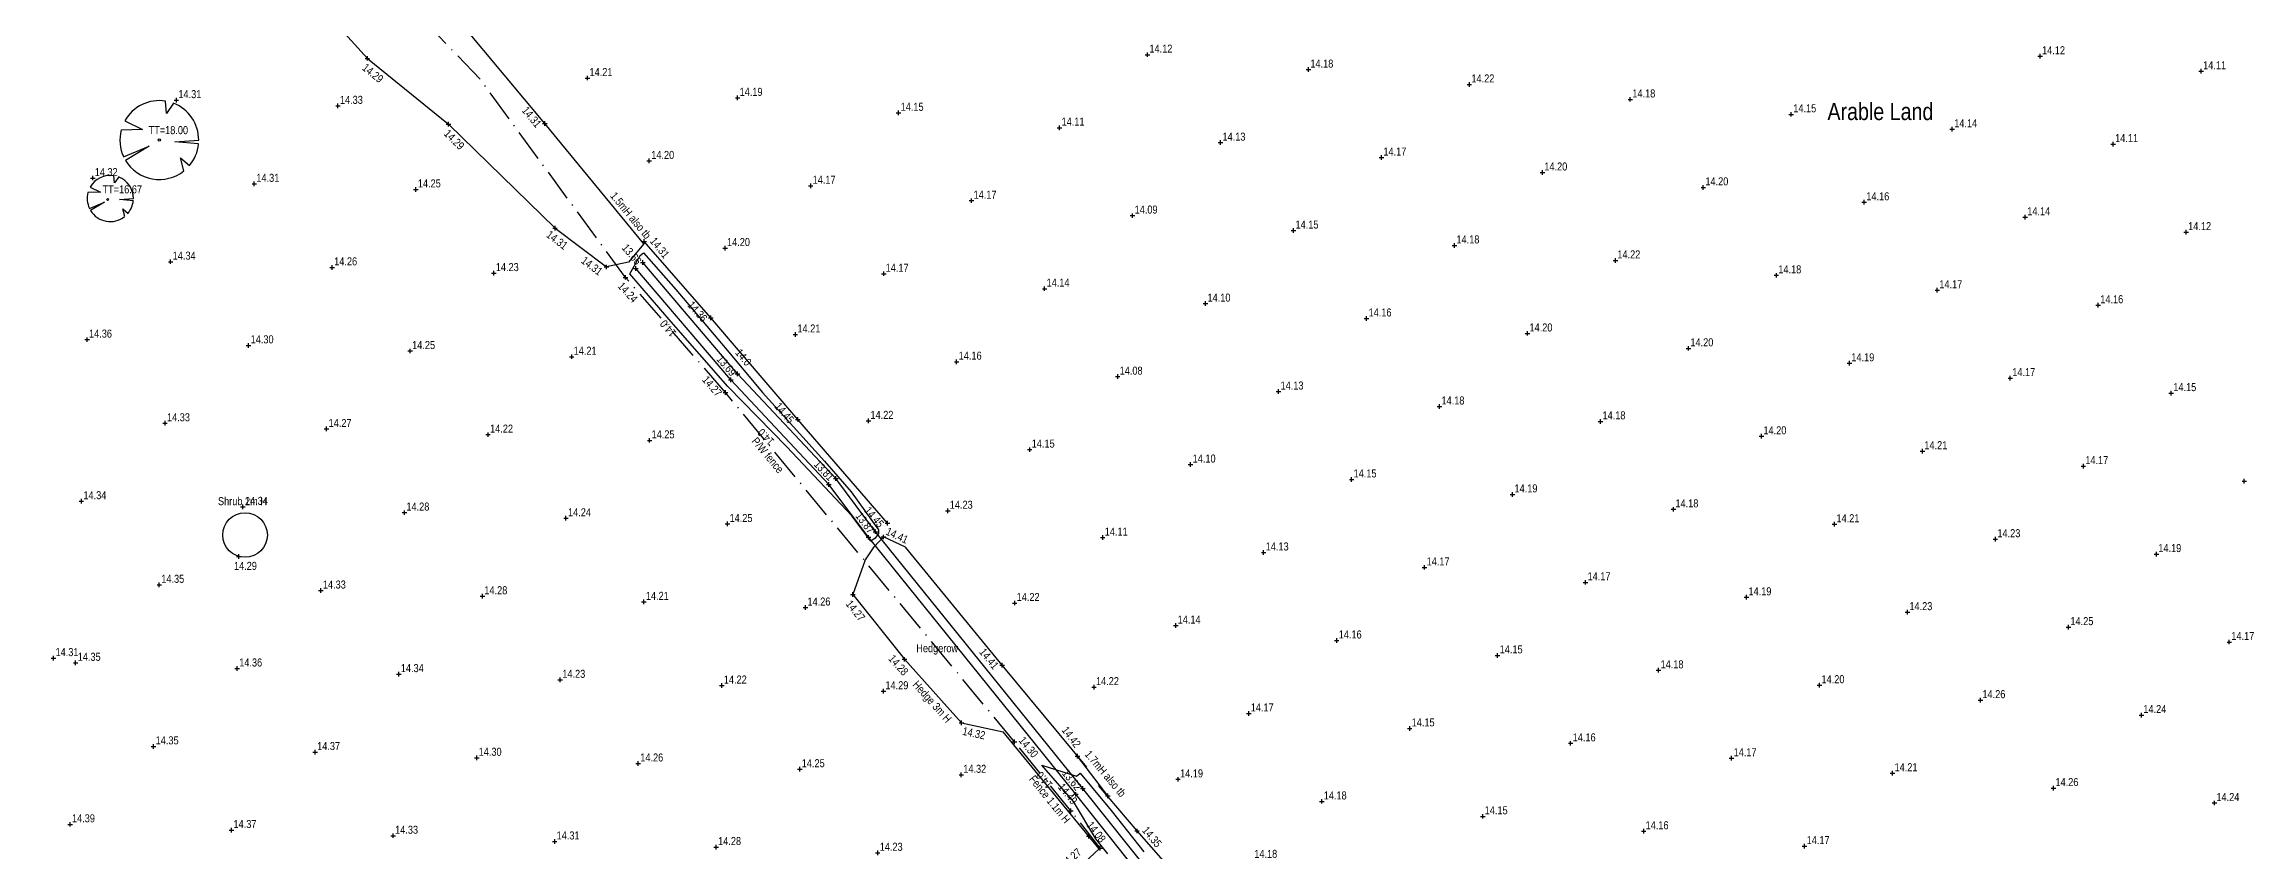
# Model space of a CAD drawing. Extents: x 452260 to 454003, y 451265 to 453203.
# Drawn here: x 453516.1 to 453708.8, y 452008.7 to 452079.2 of the extents above; entities that cross this region are included whole.
import ezdxf
from ezdxf.enums import TextEntityAlignment as Align

# ---------------------------------------------------------------- set-up
doc = ezdxf.new("R2010")
doc.units = 0
doc.header["$LTSCALE"] = 0.7
doc.header["$MEASUREMENT"] = 0
doc.header["$PDMODE"] = 2
doc.header["$PDSIZE"] = 0.2
doc.linetypes.add('Dash-Dot', pattern=[6, 4, -1, 0, -1])
doc.linetypes.add('DASHED', pattern=[5442.857143, 3628.571429, -1814.285714])
for name, color, linetype, lineweight in [('FFS_Tree Top Levels', 94, 'Continuous', 25), ('FPS_Contours-Minor', 184, 'Continuous', 25), ('FPS_Fence', 42, 'Dash-Dot', 25), ('FPS_Hedge', 86, 'Continuous', 25), ('FPS_Hedge Top Level', 7, 'Continuous', 25), ('FPS_Levels', 7, 'Continuous', 25), ('FPS_Spot Levels', 7, 'Continuous', 25), ('FPS_Text', 7, 'Continuous', 25), ('FPS_Top of Bank', 7, 'DASHED', 25), ('FPS_Trees', 77, 'Continuous', 25)]:
    doc.layers.add(name, color=color, linetype=linetype, lineweight=lineweight)
doc.styles.add('Default', font='ARIALN.TTF')
doc.styles.get("Standard").update_dxf_attribs({"font": 'ARIALN.TTF'})

msp = doc.modelspace()

# ---------------------------------------------------------------- linework, layer by layer
at = {"layer": 'FPS_Contours-Minor', "elevation": 14, "flags": 128}
msp.add_lwpolyline([(453571.35, 452057.78), (453575.66, 452052.66), (453578.91, 452048.76), (453584.36, 452042.76), (453586.67, 452040.08), (453589.06, 452036.75), (453589.06, 452036.42), (453588.77, 452036.03), (453588.4, 452035.75), (453586.73, 452037.97), (453581.04, 452044), (453575.9, 452049.27), (453570.92, 452054.95), (453567.31, 452059.14), (453568.21, 452060.74), (453568.5, 452060.98)], close=True, dxfattribs=at)
msp.add_lwpolyline([(453609.13, 452008.41), (453608.09, 452009.72), (453606.14, 452012.98), (453603.36, 452016.16), (453606.4, 452015.19), (453606.73, 452015.46), (453607.71, 452014.27), (453609.43, 452012.18), (453612.28, 452008.59)], dxfattribs=at)
at = {"layer": 'FPS_Fence'}
for p, q in [((453554.21, 452076.18), (453535.7, 452095.4, 14.27)), ((453566.93, 452058.83, 14.24), (453554.21, 452076.18)), ((453575.69, 452048.76, 14.27), (453566.93, 452058.83, 14.24)), ((453600.98, 452018.19, 14.3), (453575.69, 452048.76, 14.27)), ((453605.9, 452012.17, 14.49), (453600.98, 452018.19, 14.3)), ((453608.46, 452008.9, 14.08), (453605.9, 452012.17, 14.49))]:
    msp.add_line(p, q, dxfattribs=at)
for p in [(453566.93, 452058.83, 14.24), (453575.69, 452048.76, 14.27), (453600.98, 452018.19, 14.3), (453605.9, 452012.17, 14.49), (453608.46, 452008.9, 14.08)]:
    msp.add_point(p, dxfattribs=at)
at = {"layer": 'FPS_Hedge'}
for p, q in [((453537.05, 452086.07, 14.3), (453544.35, 452077.99, 14.29)), ((453544.35, 452077.99, 14.29), (453551.46, 452072.24, 14.29)), ((453551.46, 452072.24, 14.29), (453560.77, 452063.14, 14.31)), ((453560.77, 452063.14, 14.31), (453565.27, 452059.74, 14.31)), ((453587.88, 452034.03, 14.31), (453586.82, 452031.08, 14.27)), ((453586.82, 452031.08, 14.27), (453591.35, 452025.42, 14.28)), ((453591.35, 452025.42, 14.28), (453596.33, 452019.86, 14.32)), ((453596.33, 452019.86, 14.32), (453599.99, 452019.07, 14.39)), ((453608.38, 452008.84, 14.21), (453599.99, 452019.07, 14.39)), ((453608.38, 452008.84, 14.2), (453598.7, 451999.84, 14.14))]:
    msp.add_line(p, q, dxfattribs=at)
at = {"layer": 'FPS_Hedge', "elevation": 14.31, "flags": 128}
for points in [[(453568.54, 452061.76), (453567.2, 452060.17), (453565.27, 452059.74)], [(453587.88, 452034.03), (453588.7, 452035.27)]]:
    msp.add_lwpolyline(points, dxfattribs=at)
at = {"layer": 'FPS_Hedge'}
for points in [[(453568.54, 452061.76, 14.31), (453559.88, 452072.28, 14.31), (453549.07, 452085.27, 14.28), (453542.72, 452093, 14.44), (453536.78, 452099.23, 14.26), (453534.32, 452102.03, 14.18), (453530.83, 452106.7, 14.33), (453524.38, 452114.07, 14.26), (453518.91, 452121.69, 14.36), (453516.61, 452124.39, 14.4), (453515.6, 452125.71, 14.38), (453511.81, 452126.7, 13.95), (453506.62, 452126, 14.08), (453502.05, 452120.61, 14.16), (453502.9, 452117.58, 14.18)], [(453607.31, 452015.98, 14.47), (453599.89, 452024.9, 14.41), (453591.44, 452035.22, 14.41), (453589.51, 452036.12, 14.25), (453588.7, 452035.27, 14.18)], [(453698.71, 451908.49, 14.23), (453697.24, 451910.2, 14.54), (453690.49, 451914.65, 14.38), (453681.5, 451922.58, 14.34), (453673.64, 451932.56, 14.41), (453666.28, 451943.28, 14.36), (453659.56, 451953.07, 14.42), (453652.55, 451962.45, 14.42), (453644.5, 451972.79, 14.45), (453636.26, 451982.43, 14.31), (453628.21, 451991.74, 14.4), (453619.43, 452001.61, 14.36), (453611.69, 452010.4, 14.35), (453608.32, 452014.39, 14.31)]]:
    msp.add_polyline3d(points, dxfattribs=at)
msp.add_circle((453533.65, 452036.29, 14.29), 1.95, dxfattribs=at)
for p in [(453544.35, 452077.99, 14.29), (453551.46, 452072.24, 14.29), (453559.88, 452072.28, 14.31), (453560.77, 452063.14, 14.31), (453565.27, 452059.74, 14.31), (453589.51, 452036.12, 14.25), (453533.11, 452034.42, 14.29), (453586.82, 452031.08, 14.27), (453591.35, 452025.42, 14.28), (453599.89, 452024.9, 14.41), (453596.33, 452019.86, 14.32), (453607.47, 452009.95, 14.23), (453611.69, 452010.4, 14.35)]:
    msp.add_point(p, dxfattribs=at)
at = {"layer": 'FPS_Spot Levels'}
for p in [(453612.61, 452078.31, 14.12), (453626.69, 452077.01, 14.18), (453690.71, 452078.17, 14.12), (453704.79, 452076.87, 14.11), (453563.61, 452076.27, 14.21), (453640.77, 452075.7, 14.22), (453527.64, 452074.33, 14.31), (453541.78, 452073.84, 14.33), (453576.75, 452074.53, 14.19), (453590.83, 452073.23, 14.15), (453654.85, 452074.4, 14.18), (453668.93, 452073.09, 14.15), (453604.91, 452071.92, 14.11), (453683.02, 452071.79, 14.14), (453569.01, 452069.02, 14.2), (453618.99, 452070.62, 14.13), (453633.08, 452069.31, 14.17), (453697.1, 452070.48, 14.11), (453520.33, 452067.52, 14.32), (453534.46, 452067.02, 14.31), (453647.16, 452068.01, 14.2), (453548.59, 452066.52, 14.25), (453583.14, 452066.84, 14.17), (453597.22, 452065.54, 14.17), (453661.24, 452066.7, 14.2), (453675.32, 452065.4, 14.16), (453611.3, 452064.23, 14.09), (453689.4, 452064.09, 14.14), (453575.65, 452061.39, 14.2), (453625.38, 452062.93, 14.15), (453639.46, 452061.62, 14.18), (453703.49, 452062.79, 14.12), (453527.14, 452060.2, 14.34), (453541.28, 452059.7, 14.26), (453555.41, 452059.2, 14.23), (453653.55, 452060.31, 14.22), (453589.53, 452059.15, 14.17), (453603.61, 452057.84, 14.14), (453667.63, 452059.01, 14.18), (453681.71, 452057.7, 14.17), (453617.69, 452056.54, 14.1), (453695.79, 452056.4, 14.16), (453519.83, 452053.38, 14.36), (453581.8, 452053.83, 14.21), (453631.77, 452055.23, 14.16), (453645.85, 452053.93, 14.2), (453533.96, 452052.88, 14.3), (453548.1, 452052.39, 14.25), (453562.23, 452051.89, 14.21), (453595.91, 452051.45, 14.16), (453659.94, 452052.62, 14.2), (453610, 452050.15, 14.08), (453674.02, 452051.32, 14.19), (453688.1, 452050.01, 14.17), (453624.08, 452048.84, 14.13), (453702.18, 452048.71, 14.15), (453526.65, 452046.07, 14.33), (453588.2, 452046.28, 14.22), (453638.16, 452047.54, 14.18), (453652.24, 452046.23, 14.18), (453540.78, 452045.57, 14.27), (453554.91, 452045.07, 14.22), (453569.05, 452044.57, 14.25), (453602.3, 452043.76, 14.15), (453666.32, 452044.93, 14.2), (453616.38, 452042.46, 14.1), (453680.41, 452043.62, 14.21), (453694.49, 452042.32, 14.17), (453630.47, 452041.15, 14.15), (453708.57, 452041.01, 14.19), (453519.33, 452039.25, 14.34), (453533.46, 452038.75, 14.34), (453547.6, 452038.25, 14.28), (453595.14, 452038.41, 14.23), (453644.55, 452039.84, 14.19), (453658.63, 452038.54, 14.18), (453561.73, 452037.76, 14.24), (453575.86, 452037.26, 14.25), (453608.69, 452036.07, 14.11), (453672.71, 452037.23, 14.21), (453622.77, 452034.76, 14.13), (453686.79, 452035.93, 14.23), (453700.88, 452034.62, 14.19), (453636.85, 452033.46, 14.17), (453526.15, 452031.93, 14.35), (453540.28, 452031.44, 14.33), (453554.42, 452030.94, 14.28), (453568.55, 452030.44, 14.21), (453600.99, 452030.34, 14.22), (453650.94, 452032.15, 14.17), (453665.02, 452030.85, 14.19), (453582.68, 452029.94, 14.26), (453615.08, 452028.37, 14.14), (453679.1, 452029.54, 14.23), (453629.16, 452027.07, 14.16), (453693.18, 452028.24, 14.25), (453707.26, 452026.93, 14.17), (453516.89, 452025.52, 14.31), (453518.83, 452025.12, 14.35), (453532.97, 452024.62, 14.36), (453643.24, 452025.76, 14.15), (453547.1, 452024.12, 14.34), (453561.23, 452023.62, 14.23), (453575.37, 452023.12, 14.22), (453589.5, 452022.63, 14.29), (453607.93, 452022.99, 14.22), (453657.32, 452024.46, 14.18), (453671.41, 452023.15, 14.2), (453621.47, 452020.68, 14.17), (453685.49, 452021.85, 14.26), (453635.55, 452019.37, 14.15), (453699.57, 452020.54, 14.24), (453525.65, 452017.8, 14.35), (453539.78, 452017.3, 14.37), (453553.92, 452016.8, 14.3), (453649.63, 452018.07, 14.16), (453663.71, 452016.76, 14.17), (453568.05, 452016.31, 14.26), (453582.18, 452015.81, 14.25), (453596.32, 452015.31, 14.32), (453615.28, 452014.92, 14.19), (453677.79, 452015.46, 14.21), (453627.86, 452012.99, 14.18), (453691.88, 452014.15, 14.26), (453518.34, 452010.98, 14.39), (453641.94, 452011.68, 14.15), (453705.96, 452012.85, 14.24), (453532.47, 452010.48, 14.37), (453546.6, 452009.99, 14.33), (453560.74, 452009.49, 14.31), (453656.02, 452010.38, 14.16), (453670.1, 452009.07, 14.17), (453574.87, 452008.99, 14.28), (453589, 452008.49, 14.23)]:
    msp.add_point(p, dxfattribs=at)
at = {"layer": 'FPS_Top of Bank'}
for points in [[(453589.86, 452037.32, 14.45), (453582.01, 452046.41, 14.45), (453574.41, 452055.3, 14.36), (453568.58, 452061.96, 14.38)], [(453709.07, 451911.53, 13.24), (453699.28, 451903.05, 13.39), (453698.33, 451904.3, 13.4), (453695.1, 451906.56, 13.42), (453692.24, 451908.47, 13.43), (453683.8, 451916.44, 13.48), (453676.26, 451924.81, 13.52), (453669.58, 451933.69, 13.57), (453663.19, 451942.73, 13.61), (453655.9, 451953.22, 13.6), (453649.31, 451962.2, 13.59), (453642.14, 451970.76, 13.58), (453635.05, 451979.25, 13.56), (453612.3, 452006.12, 13.62), (453606.33, 452013.61, 13.62), (453588.19, 452036.09, 13.87), (453584.73, 452040.72, 13.81), (453576.15, 452049.86, 13.69), (453567.85, 452059.6, 13.66)], [(453716.6, 451918.77, 13.11), (453708.55, 451912.14, 13.24), (453699.4, 451904.22, 13.39), (453698.89, 451904.88, 13.4), (453695.55, 451907.22, 13.42), (453692.74, 451909.1, 13.43), (453684.37, 451917, 13.48), (453676.88, 451925.32, 13.52), (453670.23, 451934.16, 13.57), (453663.85, 451943.19, 13.61), (453656.55, 451953.68, 13.6), (453649.94, 451962.7, 13.59), (453642.75, 451971.27, 13.58), (453635.66, 451979.77, 13.56), (453612.92, 452006.63, 13.62), (453606.95, 452014.11, 13.62), (453588.82, 452036.58, 13.87), (453585.34, 452041.23, 13.81), (453576.74, 452050.39, 13.69), (453568.46, 452060.12, 13.66)], [(453609.13, 452013.47, 14.26), (453606.49, 452016.95, 14.42)]]:
    msp.add_polyline3d(points, dxfattribs=at)
for p in [(453568.58, 452061.96, 14.38), (453567.85, 452059.6, 13.66), (453568.46, 452060.12, 13.66), (453574.41, 452055.3, 14.36), (453576.15, 452049.86, 13.69), (453576.74, 452050.39, 13.69), (453582.01, 452046.41, 14.45), (453584.73, 452040.72, 13.81), (453585.34, 452041.23, 13.81), (453588.19, 452036.09, 13.87), (453588.82, 452036.58, 13.87), (453589.86, 452037.32, 14.45), (453606.49, 452016.95, 14.42), (453606.33, 452013.61, 13.62), (453606.95, 452014.11, 13.62), (453609.13, 452013.47, 14.26)]:
    msp.add_point(p, dxfattribs=at)
at = {"layer": 'FPS_Trees', "color": 77, "linetype": 'Continuous', "lineweight": 25}
for points in [[(453527.4, 452074.06, 14.35), (453526.79, 452073.17, 14.35), (453526.69, 452074.25, 14.35)], [(453523.13, 452072.52, 14.35), (453524.68, 452071.76, 14.35), (453522.81, 452071.72, 14.35)], [(453523.03, 452069.37, 14.35), (453525.26, 452070.31, 14.35), (453523.19, 452069.06, 14.35)], [(453529.58, 452070.5, 14.35), (453527.52, 452070.7, 14.35), (453529.6, 452070.84, 14.35)], [(453528.29, 452068.14, 14.35), (453527.99, 452069.29, 14.35), (453528.78, 452068.62, 14.35)], [(453522.6, 452067.62, 14.33), (453522.24, 452067.1, 14.33), (453522.18, 452067.73, 14.33)], [(453520.09, 452066.72, 14.33), (453521, 452066.27, 14.33), (453519.9, 452066.25, 14.33)], [(453520.03, 452064.86, 14.33), (453521.34, 452065.42, 14.33), (453520.13, 452064.69, 14.33)], [(453523.88, 452065.53, 14.33), (453522.67, 452065.65, 14.33), (453523.89, 452065.73, 14.33)], [(453523.12, 452064.14, 14.33), (453522.95, 452064.82, 14.33), (453523.41, 452064.43, 14.33)]]:
    msp.add_polyline3d(points, dxfattribs=at)
at = {"layer": 'FPS_Trees', "color": 42, "linetype": 'Continuous', "lineweight": 25}
for centre, radius in [((453526.15, 452070.84, 14.35), 0.1), ((453521.63, 452065.64, 14.33), 0.075)]:
    msp.add_circle(centre, radius, dxfattribs=at)
at = {"layer": 'FPS_Trees', "color": 77, "linetype": 'Continuous', "lineweight": 25}
for centre, radius, start, end in [((453526.15, 452070.84, 14.35), 3.45, 80.968, 150.872), ((453526.15, 452070.84, 14.35), 3.45, 0, 68.758), ((453526.15, 452070.84, 14.35), 3.45, 165.198, 205.304), ((453526.15, 452070.84, 14.35), 3.45, 211.031, 308.435), ((453526.15, 452070.84, 14.35), 3.45, 319.896, 354.273), ((453521.86, 452065.73, 14.33), 2.02, 80.968, 150.872), ((453521.86, 452065.73, 14.33), 2.02, 0, 68.758), ((453521.86, 452065.73, 14.33), 2.02, 165.198, 205.304), ((453521.86, 452065.73, 14.33), 2.02, 319.896, 354.273), ((453521.86, 452065.73, 14.33), 2.02, 211.031, 308.435)]:
    msp.add_arc(centre, radius, start, end, dxfattribs=at)

# ---------------------------------------------------------------- texts
at = {"layer": 'FFS_Tree Top Levels', "style": 'Default'}
for s, p in [('TT=18.00', (453525.21, 452071.36)), ('TT=16.67', (453521.18, 452066.18))]:
    msp.add_text(s, height=0.7, dxfattribs=at).set_placement(p)
at = {"layer": 'FPS_Contours-Minor', "style": 'Default'}
for rotation, p in [(130.694, (453570.93, 452054.59, 14)), (309.7265, (453576.99, 452051.61, 14)), (134.2592, (453579.47, 452045.11, 14)), (131.2053, (453603.84, 452015.08, 14))]:
    msp.add_text('14.0', height=0.7, rotation=rotation, dxfattribs=at).set_placement(p, align=Align.CENTER)
at = {"layer": 'FPS_Hedge Top Level', "style": 'Default'}
for s, rotation, p in [('1.5mH also tb', 309.4522, (453569.24, 452062.56, 14.31)), ('1.7mH also tb', 310.1377, (453610.79, 452013.75, 14.35))]:
    msp.add_text(s, height=0.7, rotation=rotation, dxfattribs=at).set_placement(p, align=Align.TOP_RIGHT)
at = {"layer": 'FPS_Hedge Top Level'}
msp.add_text('Shrub 2m H', height=0.7, dxfattribs=at).set_placement((453535.56, 452039.6), align=Align.TOP_RIGHT)
msp.add_text('Hedge 3m H', height=0.7, rotation=-48.2166, dxfattribs=at).set_placement((453592.01, 452023.16))
at = {"layer": 'FPS_Levels'}
for s, rotation, p in [('14.29', -38.969, (453543.83, 452077.05)), ('14.29', -44.3712, (453550.99, 452071.33)), ('14.31', -37.1075, (453559.94, 452062.42)), ('14.31', -37.1075, (453562.99, 452060.16)), ('14.27', -51.2896, (453586.16, 452030.24)), ('14.28', -48.2166, (453589.89, 452025.43)), ('14.32', -12.0595, (453596.37, 452018.82)), ('14.27', 41.2377, (453605.4, 452007.11))]:
    msp.add_text(s, height=0.7, rotation=rotation, dxfattribs=at).set_placement(p)
at = {"layer": 'FPS_Levels', "style": 'Default'}
for s, rotation, p in [('14.31', 309.7643, (453559.64, 452072.31, 14.31)), ('14.31', 309.4522, (453570.84, 452060.87, 14.31)), ('14.36', 311.1595, (453574.16, 452055.32, 14.36)), ('14.45', 310.5532, (453581.76, 452046.43, 14.45)), ('14.45', 310.798, (453589.62, 452037.33, 14.45)), ('14.41', 335.0952, (453591.76, 452036.15, 14.41)), ('14.41', 309.3107, (453599.65, 452024.92, 14.41)), ('14.42', 307.1546, (453606.83, 452018.03, 14.42)), ('14.35', 310.1377, (453613.92, 452009.34, 14.35))]:
    msp.add_text(s, height=0.7, rotation=rotation, dxfattribs=at).set_placement(p, align=Align.TOP_RIGHT)
for s, rotation, p in [('13.66', 310.4141, (453567.87, 452059.85, 13.66)), ('13.69', 310.4141, (453576.16, 452050.11, 13.69)), ('13.81', 313.1887, (453584.74, 452040.96, 13.81)), ('13.87', 306.79, (453588.22, 452036.34, 13.87)), ('13.62', 308.9008, (453606.35, 452013.86, 13.62))]:
    msp.add_text(s, height=0.7, rotation=rotation, dxfattribs=at).set_placement(p, align=Align.RIGHT)
at = {"layer": 'FPS_Levels'}
for s, rotation, p in [('14.24', 312.7453, (453568.08, 452057.02)), ('14.27', -48.9999, (453575.44, 452048.78)), ('14.30', -50.3889, (453603.11, 452017.19)), ('14.49', -50.7635, (453606.54, 452013.1)), ('14.08', -52.0234, (453609.02, 452009.74))]:
    msp.add_text(s, height=0.7, rotation=rotation, dxfattribs=at).set_placement(p, align=Align.TOP_RIGHT)
msp.add_text('14.29', height=0.7, dxfattribs=at).set_placement((453532.68, 452033.24))
at = {"layer": 'FPS_Spot Levels', "style": 'Default'}
for s, p in [('14.12', (453612.78, 452078.49, 14.12)), ('14.12', (453690.88, 452078.35, 14.12)), ('14.21', (453563.79, 452076.44, 14.21)), ('14.18', (453626.86, 452077.18, 14.18)), ('14.11', (453704.97, 452077.04, 14.11)), ('14.31', (453527.82, 452074.51, 14.31)), ('14.19', (453576.92, 452074.71, 14.19)), ('14.22', (453640.95, 452075.88, 14.22)), ('14.18', (453655.03, 452074.57, 14.18)), ('14.33', (453541.95, 452074.01, 14.33)), ('14.15', (453591.01, 452073.4, 14.15)), ('14.15', (453669.11, 452073.27, 14.15)), ('14.11', (453605.09, 452072.1, 14.11)), ('14.13', (453619.17, 452070.79, 14.13)), ('14.14', (453683.19, 452071.96, 14.14)), ('14.11', (453697.27, 452070.66, 14.11)), ('14.20', (453569.19, 452069.19, 14.2)), ('14.17', (453633.25, 452069.49, 14.17)), ('14.32', (453520.5, 452067.69, 14.32)), ('14.31', (453534.64, 452067.19, 14.31)), ('14.25', (453548.77, 452066.7, 14.25)), ('14.17', (453583.31, 452067.02, 14.17)), ('14.20', (453647.33, 452068.18, 14.2)), ('14.20', (453661.42, 452066.88, 14.2)), ('14.17', (453597.39, 452065.71, 14.17)), ('14.16', (453675.5, 452065.57, 14.16)), ('14.09', (453611.48, 452064.41, 14.09)), ('14.15', (453625.56, 452063.1, 14.15)), ('14.14', (453689.58, 452064.27, 14.14)), ('14.12', (453703.66, 452062.96, 14.12)), ('14.20', (453575.82, 452061.57, 14.2)), ('14.18', (453639.64, 452061.8, 14.18)), ('14.34', (453527.32, 452060.38, 14.34)), ('14.26', (453541.45, 452059.88, 14.26)), ('14.23', (453555.59, 452059.38, 14.23)), ('14.17', (453589.7, 452059.32, 14.17)), ('14.22', (453653.72, 452060.49, 14.22)), ('14.18', (453667.8, 452059.18, 14.18)), ('14.14', (453603.78, 452058.02, 14.14)), ('14.17', (453681.89, 452057.88, 14.17)), ('14.10', (453617.86, 452056.71, 14.1)), ('14.16', (453631.95, 452055.41, 14.16)), ('14.16', (453695.97, 452056.57, 14.16)), ('14.36', (453520, 452053.56, 14.36)), ('14.30', (453534.14, 452053.06, 14.3)), ('14.21', (453581.98, 452054.01, 14.21)), ('14.20', (453646.03, 452054.1, 14.2)), ('14.25', (453548.27, 452052.56, 14.25)), ('14.21', (453562.4, 452052.06, 14.21)), ('14.16', (453596.09, 452051.63, 14.16)), ('14.20', (453660.11, 452052.8, 14.2)), ('14.19', (453674.19, 452051.49, 14.19)), ('14.08', (453610.17, 452050.32, 14.08)), ('14.13', (453624.25, 452049.02, 14.13)), ('14.17', (453688.27, 452050.19, 14.17)), ('14.18', (453638.33, 452047.71, 14.18)), ('14.15', (453702.36, 452048.88, 14.15)), ('14.33', (453526.82, 452046.24, 14.33)), ('14.27', (453540.96, 452045.74, 14.27)), ('14.22', (453555.09, 452045.25, 14.22)), ('14.22', (453588.37, 452046.45, 14.22)), ('14.18', (453652.42, 452046.41, 14.18)), ('14.25', (453569.22, 452044.75, 14.25)), ('14.15', (453602.48, 452043.94, 14.15)), ('14.20', (453666.5, 452045.1, 14.2)), ('14.21', (453680.58, 452043.8, 14.21)), ('14.10', (453616.56, 452042.63, 14.1)), ('14.15', (453630.64, 452041.33, 14.15)), ('14.17', (453694.66, 452042.49, 14.17)), ('14.34', (453519.51, 452039.42, 14.34)), ('14.19', (453644.72, 452040.02, 14.19)), ('14.34', (453533.64, 452038.93, 14.34)), ('14.28', (453547.77, 452038.43, 14.28)), ('14.24', (453561.91, 452037.93, 14.24)), ('14.23', (453595.31, 452038.59, 14.23)), ('14.18', (453658.8, 452038.71, 14.18)), ('14.25', (453576.04, 452037.43, 14.25)), ('14.11', (453608.87, 452036.24, 14.11)), ('14.21', (453672.89, 452037.41, 14.21)), ('14.23', (453686.97, 452036.1, 14.23)), ('14.13', (453622.95, 452034.94, 14.13)), ('14.17', (453637.03, 452033.63, 14.17)), ('14.19', (453701.05, 452034.8, 14.19)), ('14.35', (453526.32, 452032.11, 14.35)), ('14.17', (453651.11, 452032.33, 14.17)), ('14.33', (453540.46, 452031.61, 14.33)), ('14.28', (453554.59, 452031.11, 14.28)), ('14.21', (453568.72, 452030.62, 14.21)), ('14.26', (453582.86, 452030.12, 14.26)), ('14.22', (453601.16, 452030.52, 14.22)), ('14.19', (453665.19, 452031.02, 14.19)), ('14.14', (453615.25, 452028.55, 14.14)), ('14.23', (453679.27, 452029.72, 14.23)), ('14.25', (453693.36, 452028.41, 14.25)), ('14.16', (453629.34, 452027.24, 14.16)), ('14.15', (453643.42, 452025.94, 14.15)), ('14.17', (453707.44, 452027.11, 14.17)), ('14.35', (453519.01, 452025.29, 14.35)), ('14.36', (453533.14, 452024.79, 14.36)), ('14.34', (453547.28, 452024.3, 14.34)), ('14.18', (453657.5, 452024.63, 14.18)), ('14.23', (453561.41, 452023.8, 14.23)), ('14.22', (453575.54, 452023.3, 14.22)), ('14.29', (453589.68, 452022.8, 14.29)), ('14.22', (453608.1, 452023.16, 14.22)), ('14.20', (453671.58, 452023.33, 14.2)), ('14.17', (453621.64, 452020.86, 14.17)), ('14.26', (453685.66, 452022.02, 14.26)), ('14.24', (453699.74, 452020.72, 14.24)), ('14.15', (453635.72, 452019.55, 14.15)), ('14.16', (453649.81, 452018.24, 14.16)), ('14.35', (453525.83, 452017.98, 14.35)), ('14.37', (453539.96, 452017.48, 14.37)), ('14.30', (453554.09, 452016.98, 14.3)), ('14.26', (453568.23, 452016.48, 14.26)), ('14.17', (453663.89, 452016.94, 14.17)), ('14.25', (453582.36, 452015.98, 14.25)), ('14.32', (453596.49, 452015.49, 14.32)), ('14.19', (453615.46, 452015.09, 14.19)), ('14.21', (453677.97, 452015.63, 14.21)), ('14.26', (453692.05, 452014.33, 14.26)), ('14.18', (453628.03, 452013.16, 14.18)), ('14.24', (453706.13, 452013.02, 14.24)), ('14.39', (453518.51, 452011.16, 14.39)), ('14.37', (453532.64, 452010.66, 14.37)), ('14.15', (453642.11, 452011.86, 14.15)), ('14.16', (453656.19, 452010.55, 14.16)), ('14.33', (453546.78, 452010.16, 14.33)), ('14.31', (453560.91, 452009.66, 14.31)), ('14.28', (453575.04, 452009.17, 14.28)), ('14.23', (453589.18, 452008.67, 14.23)), ('14.17', (453670.28, 452009.25, 14.17)), ('14.18', (453621.95, 452008.05, 14.18))]:
    msp.add_text(s, height=0.7, dxfattribs=at).set_placement(p)
at = {"layer": 'FPS_Spot Levels'}
msp.add_text('14.31', height=0.7, dxfattribs=at).set_placement((453517.07, 452025.7))
at = {"layer": 'FPS_Text'}
for s, height, p in [('Arable Land', 1.5, (453672.1, 452072.59)), ('Hedgerow', 0.7, (453592.38, 452026.04))]:
    msp.add_text(s, height=height, dxfattribs=at).set_placement(p)
for s, rotation, p in [('P/W fence', 309.9043, (453577.93, 452044.47)), ('Fence 1.1m H', 309.0092, (453602.2, 452014.91))]:
    msp.add_text(s, height=0.7, rotation=rotation, dxfattribs=at).set_placement(p)

doc.saveas('drawing.dxf')
